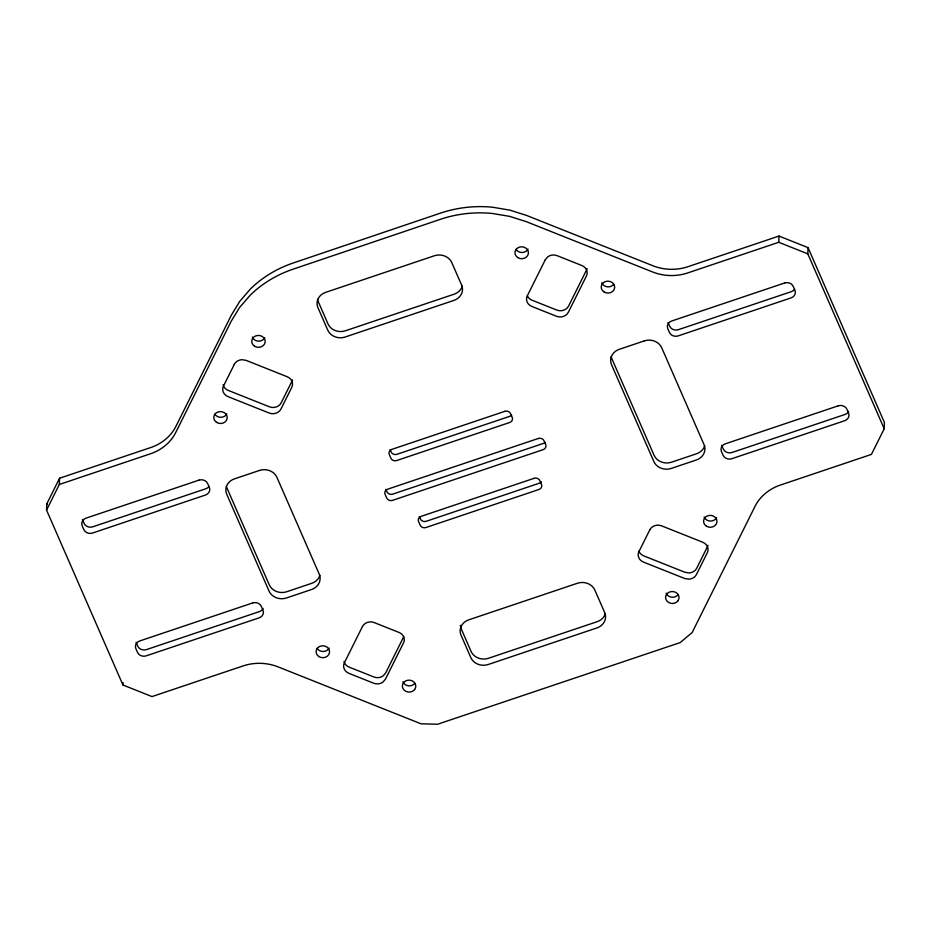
<?xml version="1.0" encoding="UTF-8"?>
<svg xmlns="http://www.w3.org/2000/svg" width="931" height="931" viewBox="0 0 931 931"><rect width="100%" height="100%" fill="white"/><g stroke="black" fill="none" stroke-linecap="round" stroke-linejoin="round"><path stroke-width="1.4" d="M46.55 510.107L46.783 503.88L59.572 478.231L150.997 447.462C161.482 443.889 170.722 436.534 175.808 426.596L231.412 315.039L239.744 301.365L250.404 289.017A112.209 99.454 2.1 0 1 293.451 262.903L440.305 213.187A112.209 99.454 2.1 0 1 492.429 207.206L509.827 210.127L526.527 215.422L653.225 265.882C664.152 270.118 676.43 270.456 687.567 266.825L778.991 236.055L808.038 247.623L884.45 422.523L884.217 428.76L871.428 454.398L780.003 485.179C769.541 488.787 760.266 496.095 755.192 506.033L692.152 632.51L680.165 642.588L437.57 724.248L420.987 723.794L277.775 666.747C266.848 662.523 254.57 662.174 243.433 665.805L152.009 696.586L122.962 685.018L46.55 510.107L59.34 484.469L59.572 478.231M122.962 685.018L123.055 682.528M59.34 484.469L150.764 453.688C161.226 450.08 170.501 442.772 175.575 432.834L231.179 321.276L239.511 307.591L250.171 295.255A112.209 99.454 2.1 0 1 293.218 269.129L440.072 219.425A112.209 99.454 2.1 0 1 492.196 213.443L509.594 216.353L526.294 221.648L652.992 272.12C663.919 276.344 676.197 276.693 687.334 273.062L778.758 242.281L778.991 236.055M884.217 428.76L807.805 253.849L808.038 247.623M462.288 286.166L461.59 287.923A13.465 11.928 2.1 0 1 454.142 294.184L345.389 330.784A13.465 11.928 2.1 0 1 335.09 330.505L333.228 329.609A13.465 11.928 2.1 0 1 327.968 323.848L318.216 301.516A13.465 11.928 2.1 0 1 317.599 299.724M605.359 613.645L604.661 615.414A13.465 11.94 2.1 0 1 597.225 621.664L488.472 658.275A13.465 11.928 2.1 0 1 478.173 657.996L476.311 657.088A13.465 11.928 2.1 0 1 471.039 651.339L461.287 629.007A13.465 11.94 2.1 0 1 460.391 625.353M403.74 636.699L385.667 672.973L383.13 675.906A8.973 7.96 2.1 0 1 373.831 676.953L349.195 667.143A8.973 7.96 2.1 0 1 344.039 661.499M414.842 683.307L414.109 684.087A6.726 5.97 2.1 0 1 408.942 685.821L407.813 685.682A6.726 5.97 2.1 0 1 402.937 681.748M678.071 594.7L677.337 595.479A6.726 5.97 2.1 0 1 672.17 597.213L671.042 597.062A6.726 5.97 2.1 0 1 666.165 593.128M778.758 242.281L807.805 253.849M668.027 322.498L669.657 326.222A6.738 5.97 2.1 0 0 678.362 329.69L791.292 291.671A6.726 5.97 2.1 0 0 794.515 289.366M721.676 445.309L723.306 449.021A6.738 5.97 2.1 0 0 732.022 452.501L844.952 414.481A6.738 5.97 2.1 0 0 848.676 411.351M390.066 449.51L391.148 451.989A4.492 3.98 2.1 0 0 396.955 454.305L509.885 416.285A4.492 3.98 2.1 0 0 511.608 415.238M419.334 516.496L420.416 518.974A4.492 3.98 2.1 0 0 426.223 521.29L539.154 483.27A4.492 3.98 2.1 0 0 541.307 481.734M385.876 489.334L386.959 491.812A4.492 3.98 2.1 0 0 392.766 494.128L543.343 443.435A4.492 3.98 2.1 0 0 545.066 442.4M82.452 519.626L84.069 523.35A6.738 5.97 2.1 0 0 92.786 526.818L205.716 488.798A6.726 5.97 2.1 0 0 208.94 486.494M136.101 642.425L137.73 646.149A6.738 5.97 2.1 0 0 146.435 649.617L259.377 611.609A6.738 5.97 2.1 0 0 263.089 608.478M46.783 503.88L47.097 504.614M638.887 551.012L639.038 551.455A8.973 7.96 2.1 0 0 643.787 555.888L684.855 572.251L688.975 572.949A8.973 7.96 2.1 0 0 696.691 568.271L707.537 546.509A8.973 7.96 2.1 0 0 708.002 545.333M223.137 384.794A8.973 7.96 2.1 0 0 228.293 390.426L269.373 406.789A8.973 7.96 2.1 0 0 281.197 402.797L292.043 381.035A8.973 7.96 2.1 0 0 292.509 379.86M704.72 445.728A13.465 11.94 2.1 0 1 696.586 453.758L671.484 462.195A13.465 11.94 2.1 0 1 654.062 455.259L611.783 358.505A13.465 11.94 2.1 0 1 611.178 356.701M613.715 284.327A6.738 5.97 2.1 0 1 607.245 286.795A6.738 5.97 2.1 0 1 601.81 282.768M528.028 249.101A6.738 5.97 2.1 0 1 522.14 252.499A6.738 5.97 2.1 0 1 516.018 249.345M264.8 337.72A6.738 5.97 2.1 0 1 258.341 341.107A6.738 5.97 2.1 0 1 252.324 337.022M226.838 413.888A6.738 5.97 2.1 0 1 220.938 417.286A6.738 5.97 2.1 0 1 214.817 414.12M319.915 575.277A13.465 11.94 2.1 0 1 311.769 583.295L286.678 591.744A13.465 11.928 2.1 0 1 269.257 584.796L226.978 488.042A13.465 11.94 2.1 0 1 226.373 486.25M527.342 295.79A8.973 7.96 2.1 0 0 532.09 300.236L556.726 310.046A8.973 7.96 2.1 0 0 568.562 306.066L586.646 269.792A8.973 7.96 2.1 0 0 587.1 268.617M716.602 517.659A6.738 5.97 2.1 0 1 710.144 521.046A6.738 5.97 2.1 0 1 704.127 516.961M329.155 648.081A6.738 5.97 2.1 0 1 323.266 651.479A6.738 5.97 2.1 0 1 317.134 648.325M318.204 298.618L317.506 300.387A13.465 11.928 2.1 0 0 317.983 307.754L327.735 330.074A13.465 11.928 2.1 0 0 332.995 335.835L334.857 336.743A13.465 11.928 2.1 0 0 345.157 337.022L453.909 300.41A13.465 11.928 2.1 0 0 461.357 294.149L462.055 292.392A13.465 11.928 2.1 0 0 461.578 285.026L451.826 262.693A13.465 11.94 2.1 0 0 446.566 256.933L444.704 256.037A13.465 11.94 2.1 0 0 434.405 255.757L325.652 292.357A13.465 11.928 2.1 0 0 318.204 298.618M461.287 626.109L460.589 627.866A13.465 11.94 2.1 0 0 461.054 635.233L470.807 657.565A13.465 11.928 2.1 0 0 476.078 663.326L477.94 664.222A13.465 11.928 2.1 0 0 488.24 664.501L596.992 627.901A13.465 11.94 2.1 0 0 604.428 621.64L605.127 619.883A13.465 11.94 2.1 0 0 604.661 612.505L594.897 590.184A13.465 11.94 2.1 0 0 589.637 584.424L587.775 583.528A13.465 11.94 2.1 0 0 577.476 583.237L468.724 619.848A13.465 11.94 2.1 0 0 461.287 626.109M234.309 364.37L223.463 386.132A8.973 7.96 2.1 0 0 228.06 396.653L269.14 413.015A8.973 7.96 2.1 0 0 280.964 409.035L291.81 387.273A8.973 7.96 2.1 0 0 287.214 376.741L246.145 360.39L242.025 359.692A8.973 7.96 2.1 0 0 234.309 364.37M362.438 626.575L344.354 662.837A8.973 7.96 2.1 0 0 348.962 673.369L373.599 683.179A8.973 7.96 2.1 0 0 382.897 682.132L385.434 679.199L403.507 642.925A8.973 7.96 2.1 0 0 403.658 636.839L403.053 635.71A8.973 7.96 2.1 0 0 398.91 632.405L374.274 622.595A8.973 7.96 2.1 0 0 362.438 626.575M545.333 259.668L527.26 295.942A8.973 7.96 2.1 0 0 531.857 306.462L556.494 316.272A8.973 7.96 2.1 0 0 568.329 312.292L586.414 276.03A8.973 7.96 2.1 0 0 581.805 265.498L557.169 255.688A8.973 7.96 2.1 0 0 547.87 256.735L545.333 259.668M649.803 529.832L638.957 551.594A8.973 7.96 2.1 0 0 638.398 556.482L638.806 557.681A8.973 7.96 2.1 0 0 643.554 562.126L684.622 578.477L688.742 579.175A8.973 7.96 2.1 0 0 696.458 574.497L707.304 552.735A8.973 7.96 2.1 0 0 702.707 542.214L661.627 525.852A8.973 7.96 2.1 0 0 649.803 529.832M414.609 689.545L413.876 690.313A6.738 5.97 2.1 0 1 408.709 692.059L407.58 691.908A6.738 5.97 2.1 0 1 402.751 683.994A6.738 5.97 2.1 0 1 412.165 680.829A6.738 5.97 2.1 0 1 414.609 689.545M677.838 600.926L677.105 601.705A6.738 5.97 2.1 0 1 671.938 603.439L670.809 603.3A6.738 5.97 2.1 0 1 665.979 595.386A6.738 5.97 2.1 0 1 675.394 592.209A6.738 5.97 2.1 0 1 677.838 600.926M198.978 480.14L86.048 518.16A6.738 5.97 2.1 0 0 82.219 525.852L83.837 529.576A6.738 5.97 2.1 0 0 92.553 533.044L205.483 495.024A6.726 5.97 2.1 0 0 209.324 487.332L207.694 483.608A6.738 5.97 2.1 0 0 198.978 480.14M784.565 283.012L671.623 321.032A6.738 5.97 2.1 0 0 667.795 328.724L669.424 332.448A6.738 5.97 2.1 0 0 678.129 335.916L791.059 297.897A6.726 5.97 2.1 0 0 794.899 290.204L793.27 286.48A6.738 5.97 2.1 0 0 784.565 283.012M259.516 470.434L234.414 478.883A13.465 11.94 2.1 0 0 226.745 494.268L269.024 591.034A13.465 11.928 2.1 0 0 286.445 597.97L311.536 589.521A13.465 11.94 2.1 0 0 319.217 574.136L276.938 477.382A13.465 11.94 2.1 0 0 259.516 470.434M644.322 340.897L619.231 349.346A13.465 11.94 2.1 0 0 611.551 364.731L653.83 461.485A13.465 11.94 2.1 0 0 671.251 468.433L696.353 459.984A13.465 11.94 2.1 0 0 704.022 444.599L661.743 347.833A13.465 11.94 2.1 0 0 644.322 340.897M504.777 411.351L391.846 449.37A4.492 3.98 2.1 0 0 389.286 454.491L390.915 458.215A4.492 3.98 2.1 0 0 396.722 460.531L509.653 422.511A4.492 3.98 2.1 0 0 512.213 417.379L510.584 413.667A4.492 3.98 2.1 0 0 504.777 411.351M538.234 438.501L387.657 489.194A4.492 3.98 2.1 0 0 385.097 494.326L386.726 498.05A4.492 3.98 2.1 0 0 392.533 500.366L543.11 449.673A4.492 3.98 2.1 0 0 545.671 444.541L544.041 440.817A4.492 3.98 2.1 0 0 538.234 438.501M534.045 478.336L421.115 516.356A4.492 3.98 2.1 0 0 418.554 521.488L420.184 525.2A4.492 3.98 2.1 0 0 425.991 527.516L538.921 489.497A4.492 3.98 2.1 0 0 541.481 484.376L539.852 480.652A4.492 3.98 2.1 0 0 534.045 478.336M252.638 602.951L139.708 640.97A6.738 5.97 2.1 0 0 135.868 648.663L137.497 652.387A6.738 5.97 2.1 0 0 146.202 655.855L259.144 617.835A6.738 5.97 2.1 0 0 262.973 610.142L261.343 606.418A6.726 5.97 2.1 0 0 252.638 602.951M838.214 405.823L725.284 443.843A6.738 5.97 2.1 0 0 721.444 451.535L723.073 455.259A6.738 5.97 2.1 0 0 731.789 458.727L844.72 420.707A6.738 5.97 2.1 0 0 848.548 413.015L846.931 409.291A6.726 5.97 2.1 0 0 838.214 405.823M216.586 422.371A6.738 5.97 2.1 0 0 227.199 418.17A6.738 5.97 2.1 0 0 217.714 412.096A6.738 5.97 2.1 0 0 216.586 422.371M254.559 346.204A6.738 5.97 2.1 0 0 265.172 342.003A6.738 5.97 2.1 0 0 255.676 335.928A6.738 5.97 2.1 0 0 254.559 346.204M517.787 257.596A6.738 5.97 2.1 0 0 528.401 253.395A6.738 5.97 2.1 0 0 518.904 247.309A6.738 5.97 2.1 0 0 517.787 257.596M604.033 291.95A6.738 5.97 2.1 0 0 614.646 287.749A6.738 5.97 2.1 0 0 605.162 281.662A6.738 5.97 2.1 0 0 604.033 291.95M318.914 656.576A6.738 5.97 2.1 0 0 329.516 652.375A6.738 5.97 2.1 0 0 320.031 646.289A6.738 5.97 2.1 0 0 318.914 656.576M706.361 526.143A6.738 5.97 2.1 0 0 716.963 521.942A6.738 5.97 2.1 0 0 707.479 515.867A6.738 5.97 2.1 0 0 706.361 526.143"/></g></svg>
